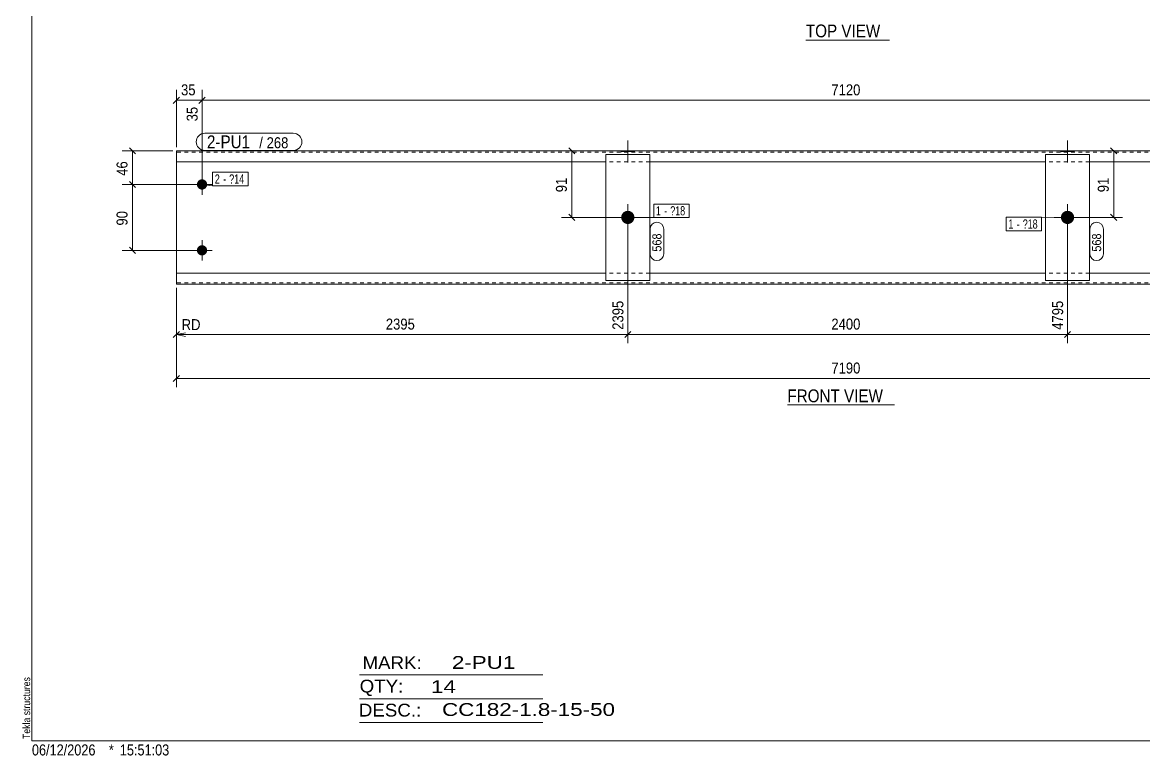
# Model space of a CAD drawing. Header units: millimetres. Extents: x 2 to 579, y 1 to 405.
# Drawn here: x 2.4 to 308.6, y 1 to 201.3 of the extents above; entities that cross this region are included whole.
import ezdxf

# ---------------------------------------------------------------- set-up
doc = ezdxf.new("R2010")
doc.units = ezdxf.units.MM
doc.linetypes.add('XKITLINE00', pattern=[0])
doc.linetypes.add('XKITLINE01', pattern=[4, 1, -1, 1, -1])
for name, color, linetype, lineweight in [('Bolt', 3, 'Continuous', 0), ('BoltMark', 7, 'Continuous', 0), ('Dimensions', 7, 'Continuous', 0), ('DrawingSheet', 5, 'Continuous', 0), ('OtherObjectType', 7, 'Continuous', 0), ('Part', 2, 'Continuous', 0), ('PartMark', 7, 'Continuous', 0)]:
    doc.layers.add(name, color=color, linetype=linetype, lineweight=lineweight)
doc.styles.add('ARIAL', font='ARIAL.TTF')
doc.styles.add('ARIAL_NARROW', font='ARIALN.TTF')

# ---------------------------------------------------------------- blocks, each defined once
blk = doc.blocks.new('*A1')
at = {"layer": 'Bolt'}
blk.add_hatch(color=3, dxfattribs=at).paths.add_polyline_path([(286.04, 165.84), (286.04, 166.2), (289.64, 166.2), (289.64, 165.84)], flags=17)
at = {"layer": 'Bolt', "color": 3, "linetype": 'XKITLINE00', "lineweight": 0}
for p, q in [((287.84, 169.02), (287.84, 163.02)), ((286.04, 166.2), (286.04, 165.84)), ((289.64, 166.2), (289.64, 165.84))]:
    blk.add_line(p, q, dxfattribs=at)
blk = doc.blocks.new('*A2')
at = {"layer": 'Bolt'}
blk.add_hatch(color=3, dxfattribs=at).paths.add_polyline_path([(165.94, 165.84), (165.94, 166.2), (169.54, 166.2), (169.54, 165.84)], flags=17)
at = {"layer": 'Bolt', "color": 3, "linetype": 'XKITLINE00', "lineweight": 0}
for p, q in [((167.74, 169.02), (167.74, 163.02)), ((165.94, 166.2), (165.94, 165.84)), ((169.54, 166.2), (169.54, 165.84))]:
    blk.add_line(p, q, dxfattribs=at)
blk = doc.blocks.new('*A3')
at = {"layer": 'Bolt'}
for points in [[(51.48, 158.4), (51.52, 158.4), (51.55, 158.4), (51.59, 158.39), (51.62, 158.39), (51.66, 158.38), (51.69, 158.38), (51.72, 158.37), (51.76, 158.37), (51.79, 158.36), (51.82, 158.35), (51.86, 158.34), (51.89, 158.33), (51.92, 158.32), (51.95, 158.31), (51.99, 158.29), (52.02, 158.28), (52.05, 158.27), (52.08, 158.25), (52.11, 158.23), (52.14, 158.22), (52.17, 158.2), (52.2, 158.18), (52.23, 158.16), (52.26, 158.14), (52.28, 158.12), (52.31, 158.1), (52.34, 158.08), (52.36, 158.06), (52.39, 158.04), (52.42, 158.01), (52.44, 157.99), (52.46, 157.97), (52.49, 157.94), (52.51, 157.91), (52.53, 157.89), (52.55, 157.86), (52.57, 157.83), (52.59, 157.81), (52.61, 157.78), (52.63, 157.75), (52.65, 157.72), (52.67, 157.69), (52.68, 157.66), (52.7, 157.63), (52.72, 157.6), (52.73, 157.57), (52.74, 157.54), (52.76, 157.5), (52.77, 157.47), (52.78, 157.44), (52.79, 157.41), (52.8, 157.37), (52.81, 157.34), (52.82, 157.31), (52.82, 157.27), (52.83, 157.24), (52.83, 157.21), (52.84, 157.17), (52.84, 157.14), (52.85, 157.1), (52.85, 157.07), (52.85, 157.03), (52.85, 157), (52.85, 156.97), (52.85, 156.93), (52.85, 156.9), (52.84, 156.86), (52.84, 156.83), (52.83, 156.79), (52.83, 156.76), (52.82, 156.73), (52.82, 156.69), (52.81, 156.66), (52.8, 156.63), (52.79, 156.59), (52.78, 156.56), (52.77, 156.53), (52.76, 156.5), (52.74, 156.46), (52.73, 156.43), (52.72, 156.4), (52.7, 156.37), (52.68, 156.34), (52.67, 156.31), (52.65, 156.28), (52.63, 156.25), (52.61, 156.22), (52.59, 156.19), (52.57, 156.17), (52.55, 156.14), (52.53, 156.11), (52.51, 156.09), (52.49, 156.06), (52.46, 156.03), (52.44, 156.01), (52.42, 155.99), (52.39, 155.96), (52.36, 155.94), (52.34, 155.92), (52.31, 155.9), (52.28, 155.88), (52.26, 155.86), (52.23, 155.84), (52.2, 155.82), (52.17, 155.8), (52.14, 155.78), (52.11, 155.77), (52.08, 155.75), (52.05, 155.73), (52.02, 155.72), (51.99, 155.71), (51.95, 155.69), (51.92, 155.68), (51.89, 155.67), (51.86, 155.66), (51.82, 155.65), (51.79, 155.64), (51.76, 155.63), (51.72, 155.63), (51.69, 155.62), (51.66, 155.62), (51.62, 155.61), (51.59, 155.61), (51.55, 155.6), (51.52, 155.6), (51.48, 155.6), (51.45, 155.6), (51.42, 155.6), (51.38, 155.6), (51.35, 155.6), (51.31, 155.61), (51.28, 155.61), (51.24, 155.62), (51.21, 155.62), (51.18, 155.63), (51.14, 155.63), (51.11, 155.64), (51.08, 155.65), (51.04, 155.66), (51.01, 155.67), (50.98, 155.68), (50.95, 155.69), (50.91, 155.71), (50.88, 155.72), (50.85, 155.73), (50.82, 155.75), (50.79, 155.77), (50.76, 155.78), (50.73, 155.8), (50.7, 155.82), (50.67, 155.84), (50.64, 155.86), (50.62, 155.88), (50.59, 155.9), (50.56, 155.92), (50.54, 155.94), (50.51, 155.96), (50.48, 155.99), (50.46, 156.01), (50.44, 156.03), (50.41, 156.06), (50.39, 156.09), (50.37, 156.11), (50.35, 156.14), (50.33, 156.17), (50.31, 156.19), (50.29, 156.22), (50.27, 156.25), (50.25, 156.28), (50.23, 156.31), (50.22, 156.34), (50.2, 156.37), (50.18, 156.4), (50.17, 156.43), (50.16, 156.46), (50.14, 156.5), (50.13, 156.53), (50.12, 156.56), (50.11, 156.59), (50.1, 156.63), (50.09, 156.66), (50.08, 156.69), (50.08, 156.73), (50.07, 156.76), (50.07, 156.79), (50.06, 156.83), (50.06, 156.86), (50.05, 156.9), (50.05, 156.93), (50.05, 156.97), (50.05, 157), (50.05, 157.03), (50.05, 157.07), (50.05, 157.1), (50.06, 157.14), (50.06, 157.17), (50.07, 157.21), (50.07, 157.24), (50.08, 157.27), (50.08, 157.31), (50.09, 157.34), (50.1, 157.37), (50.11, 157.41), (50.12, 157.44), (50.13, 157.47), (50.14, 157.5), (50.16, 157.54), (50.17, 157.57), (50.18, 157.6), (50.2, 157.63), (50.22, 157.66), (50.23, 157.69), (50.25, 157.72), (50.27, 157.75), (50.29, 157.78), (50.31, 157.81), (50.33, 157.83), (50.35, 157.86), (50.37, 157.89), (50.39, 157.91), (50.41, 157.94), (50.44, 157.97), (50.46, 157.99), (50.48, 158.01), (50.51, 158.04), (50.54, 158.06), (50.56, 158.08), (50.59, 158.1), (50.62, 158.12), (50.64, 158.14), (50.67, 158.16), (50.7, 158.18), (50.73, 158.2), (50.76, 158.22), (50.79, 158.23), (50.82, 158.25), (50.85, 158.27), (50.88, 158.28), (50.91, 158.29), (50.95, 158.31), (50.98, 158.32), (51.01, 158.33), (51.04, 158.34), (51.08, 158.35), (51.11, 158.36), (51.14, 158.37), (51.18, 158.37), (51.21, 158.38), (51.24, 158.38), (51.28, 158.39), (51.31, 158.39), (51.35, 158.4), (51.38, 158.4), (51.42, 158.4), (51.45, 158.4)], [(51.48, 140.4), (51.52, 140.4), (51.55, 140.4), (51.59, 140.39), (51.62, 140.39), (51.66, 140.38), (51.69, 140.38), (51.72, 140.37), (51.76, 140.37), (51.79, 140.36), (51.82, 140.35), (51.86, 140.34), (51.89, 140.33), (51.92, 140.32), (51.95, 140.31), (51.99, 140.29), (52.02, 140.28), (52.05, 140.27), (52.08, 140.25), (52.11, 140.23), (52.14, 140.22), (52.17, 140.2), (52.2, 140.18), (52.23, 140.16), (52.26, 140.14), (52.28, 140.12), (52.31, 140.1), (52.34, 140.08), (52.36, 140.06), (52.39, 140.04), (52.42, 140.01), (52.44, 139.99), (52.46, 139.97), (52.49, 139.94), (52.51, 139.91), (52.53, 139.89), (52.55, 139.86), (52.57, 139.83), (52.59, 139.81), (52.61, 139.78), (52.63, 139.75), (52.65, 139.72), (52.67, 139.69), (52.68, 139.66), (52.7, 139.63), (52.72, 139.6), (52.73, 139.57), (52.74, 139.54), (52.76, 139.5), (52.77, 139.47), (52.78, 139.44), (52.79, 139.41), (52.8, 139.37), (52.81, 139.34), (52.82, 139.31), (52.82, 139.27), (52.83, 139.24), (52.83, 139.21), (52.84, 139.17), (52.84, 139.14), (52.85, 139.1), (52.85, 139.07), (52.85, 139.03), (52.85, 139), (52.85, 138.97), (52.85, 138.93), (52.85, 138.9), (52.84, 138.86), (52.84, 138.83), (52.83, 138.79), (52.83, 138.76), (52.82, 138.73), (52.82, 138.69), (52.81, 138.66), (52.8, 138.63), (52.79, 138.59), (52.78, 138.56), (52.77, 138.53), (52.76, 138.5), (52.74, 138.46), (52.73, 138.43), (52.72, 138.4), (52.7, 138.37), (52.68, 138.34), (52.67, 138.31), (52.65, 138.28), (52.63, 138.25), (52.61, 138.22), (52.59, 138.19), (52.57, 138.17), (52.55, 138.14), (52.53, 138.11), (52.51, 138.09), (52.49, 138.06), (52.46, 138.03), (52.44, 138.01), (52.42, 137.99), (52.39, 137.96), (52.36, 137.94), (52.34, 137.92), (52.31, 137.9), (52.28, 137.88), (52.26, 137.86), (52.23, 137.84), (52.2, 137.82), (52.17, 137.8), (52.14, 137.78), (52.11, 137.77), (52.08, 137.75), (52.05, 137.73), (52.02, 137.72), (51.99, 137.71), (51.95, 137.69), (51.92, 137.68), (51.89, 137.67), (51.86, 137.66), (51.82, 137.65), (51.79, 137.64), (51.76, 137.63), (51.72, 137.63), (51.69, 137.62), (51.66, 137.62), (51.62, 137.61), (51.59, 137.61), (51.55, 137.6), (51.52, 137.6), (51.48, 137.6), (51.45, 137.6), (51.42, 137.6), (51.38, 137.6), (51.35, 137.6), (51.31, 137.61), (51.28, 137.61), (51.24, 137.62), (51.21, 137.62), (51.18, 137.63), (51.14, 137.63), (51.11, 137.64), (51.08, 137.65), (51.04, 137.66), (51.01, 137.67), (50.98, 137.68), (50.95, 137.69), (50.91, 137.71), (50.88, 137.72), (50.85, 137.73), (50.82, 137.75), (50.79, 137.77), (50.76, 137.78), (50.73, 137.8), (50.7, 137.82), (50.67, 137.84), (50.64, 137.86), (50.62, 137.88), (50.59, 137.9), (50.56, 137.92), (50.54, 137.94), (50.51, 137.96), (50.48, 137.99), (50.46, 138.01), (50.44, 138.03), (50.41, 138.06), (50.39, 138.09), (50.37, 138.11), (50.35, 138.14), (50.33, 138.17), (50.31, 138.19), (50.29, 138.22), (50.27, 138.25), (50.25, 138.28), (50.23, 138.31), (50.22, 138.34), (50.2, 138.37), (50.18, 138.4), (50.17, 138.43), (50.16, 138.46), (50.14, 138.5), (50.13, 138.53), (50.12, 138.56), (50.11, 138.59), (50.1, 138.63), (50.09, 138.66), (50.08, 138.69), (50.08, 138.73), (50.07, 138.76), (50.07, 138.79), (50.06, 138.83), (50.06, 138.86), (50.05, 138.9), (50.05, 138.93), (50.05, 138.97), (50.05, 139), (50.05, 139.03), (50.05, 139.07), (50.05, 139.1), (50.06, 139.14), (50.06, 139.17), (50.07, 139.21), (50.07, 139.24), (50.08, 139.27), (50.08, 139.31), (50.09, 139.34), (50.1, 139.37), (50.11, 139.41), (50.12, 139.44), (50.13, 139.47), (50.14, 139.5), (50.16, 139.54), (50.17, 139.57), (50.18, 139.6), (50.2, 139.63), (50.22, 139.66), (50.23, 139.69), (50.25, 139.72), (50.27, 139.75), (50.29, 139.78), (50.31, 139.81), (50.33, 139.83), (50.35, 139.86), (50.37, 139.89), (50.39, 139.91), (50.41, 139.94), (50.44, 139.97), (50.46, 139.99), (50.48, 140.01), (50.51, 140.04), (50.54, 140.06), (50.56, 140.08), (50.59, 140.1), (50.62, 140.12), (50.64, 140.14), (50.67, 140.16), (50.7, 140.18), (50.73, 140.2), (50.76, 140.22), (50.79, 140.23), (50.82, 140.25), (50.85, 140.27), (50.88, 140.28), (50.91, 140.29), (50.95, 140.31), (50.98, 140.32), (51.01, 140.33), (51.04, 140.34), (51.08, 140.35), (51.11, 140.36), (51.14, 140.37), (51.18, 140.37), (51.21, 140.38), (51.24, 140.38), (51.28, 140.39), (51.31, 140.39), (51.35, 140.4), (51.38, 140.4), (51.42, 140.4), (51.45, 140.4)]]:
    blk.add_hatch(color=3, dxfattribs=at).paths.add_polyline_path(points, flags=17)
at = {"layer": 'Bolt', "color": 3, "linetype": 'XKITLINE00', "lineweight": 0}
for p, q in [((51.45, 154.2), (51.45, 159.8)), ((54.25, 157), (48.65, 157)), ((51.45, 136.2), (51.45, 141.8)), ((54.25, 139), (48.65, 139))]:
    blk.add_line(p, q, dxfattribs=at)
blk = doc.blocks.new('*A5')
at = {"layer": 'Bolt'}
blk.add_hatch(color=3, dxfattribs=at).paths.add_polyline_path([(289.64, 147.96), (289.64, 147.91), (289.64, 147.87), (289.64, 147.82), (289.63, 147.78), (289.62, 147.74), (289.62, 147.69), (289.61, 147.65), (289.6, 147.61), (289.59, 147.56), (289.58, 147.52), (289.57, 147.48), (289.55, 147.44), (289.54, 147.39), (289.52, 147.35), (289.51, 147.31), (289.49, 147.27), (289.47, 147.23), (289.45, 147.19), (289.43, 147.15), (289.41, 147.11), (289.39, 147.07), (289.36, 147.04), (289.34, 147), (289.32, 146.96), (289.29, 146.93), (289.26, 146.89), (289.24, 146.86), (289.21, 146.82), (289.18, 146.79), (289.15, 146.76), (289.12, 146.73), (289.09, 146.7), (289.05, 146.67), (289.02, 146.64), (288.99, 146.61), (288.95, 146.58), (288.92, 146.55), (288.88, 146.53), (288.84, 146.5), (288.81, 146.48), (288.77, 146.46), (288.73, 146.43), (288.69, 146.41), (288.65, 146.39), (288.61, 146.37), (288.57, 146.35), (288.53, 146.34), (288.49, 146.32), (288.45, 146.31), (288.41, 146.29), (288.37, 146.28), (288.32, 146.27), (288.28, 146.25), (288.24, 146.24), (288.2, 146.23), (288.15, 146.23), (288.11, 146.22), (288.06, 146.21), (288.02, 146.21), (287.98, 146.2), (287.93, 146.2), (287.89, 146.2), (287.84, 146.2), (287.8, 146.2), (287.76, 146.2), (287.71, 146.2), (287.67, 146.21), (287.62, 146.21), (287.58, 146.22), (287.54, 146.23), (287.49, 146.23), (287.45, 146.24), (287.41, 146.25), (287.36, 146.27), (287.32, 146.28), (287.28, 146.29), (287.24, 146.31), (287.2, 146.32), (287.16, 146.34), (287.11, 146.35), (287.07, 146.37), (287.03, 146.39), (287, 146.41), (286.96, 146.43), (286.92, 146.46), (286.88, 146.48), (286.84, 146.5), (286.81, 146.53), (286.77, 146.55), (286.74, 146.58), (286.7, 146.61), (286.67, 146.64), (286.64, 146.67), (286.6, 146.7), (286.57, 146.73), (286.54, 146.76), (286.51, 146.79), (286.48, 146.82), (286.45, 146.86), (286.42, 146.89), (286.4, 146.93), (286.37, 146.96), (286.35, 147), (286.32, 147.04), (286.3, 147.07), (286.28, 147.11), (286.26, 147.15), (286.24, 147.19), (286.22, 147.23), (286.2, 147.27), (286.18, 147.31), (286.16, 147.35), (286.15, 147.39), (286.13, 147.44), (286.12, 147.48), (286.11, 147.52), (286.1, 147.56), (286.09, 147.61), (286.08, 147.65), (286.07, 147.69), (286.06, 147.74), (286.06, 147.78), (286.05, 147.82), (286.05, 147.87), (286.05, 147.91), (286.04, 147.96), (286.04, 148), (286.04, 148.04), (286.05, 148.09), (286.05, 148.13), (286.05, 148.18), (286.06, 148.22), (286.06, 148.26), (286.07, 148.31), (286.08, 148.35), (286.09, 148.39), (286.1, 148.44), (286.11, 148.48), (286.12, 148.52), (286.13, 148.56), (286.15, 148.61), (286.16, 148.65), (286.18, 148.69), (286.2, 148.73), (286.22, 148.77), (286.24, 148.81), (286.26, 148.85), (286.28, 148.89), (286.3, 148.93), (286.32, 148.96), (286.35, 149), (286.37, 149.04), (286.4, 149.07), (286.42, 149.11), (286.45, 149.14), (286.48, 149.18), (286.51, 149.21), (286.54, 149.24), (286.57, 149.27), (286.6, 149.3), (286.64, 149.33), (286.67, 149.36), (286.7, 149.39), (286.74, 149.42), (286.77, 149.45), (286.81, 149.47), (286.84, 149.5), (286.88, 149.52), (286.92, 149.54), (286.96, 149.57), (287, 149.59), (287.03, 149.61), (287.07, 149.63), (287.11, 149.65), (287.16, 149.66), (287.2, 149.68), (287.24, 149.69), (287.28, 149.71), (287.32, 149.72), (287.36, 149.73), (287.41, 149.75), (287.45, 149.76), (287.49, 149.77), (287.54, 149.77), (287.58, 149.78), (287.62, 149.79), (287.67, 149.79), (287.71, 149.8), (287.76, 149.8), (287.8, 149.8), (287.84, 149.8), (287.89, 149.8), (287.93, 149.8), (287.98, 149.8), (288.02, 149.79), (288.06, 149.79), (288.11, 149.78), (288.15, 149.77), (288.2, 149.77), (288.24, 149.76), (288.28, 149.75), (288.32, 149.73), (288.37, 149.72), (288.41, 149.71), (288.45, 149.69), (288.49, 149.68), (288.53, 149.66), (288.57, 149.65), (288.61, 149.63), (288.65, 149.61), (288.69, 149.59), (288.73, 149.57), (288.77, 149.54), (288.81, 149.52), (288.84, 149.5), (288.88, 149.47), (288.92, 149.45), (288.95, 149.42), (288.99, 149.39), (289.02, 149.36), (289.05, 149.33), (289.09, 149.3), (289.12, 149.27), (289.15, 149.24), (289.18, 149.21), (289.21, 149.18), (289.24, 149.14), (289.26, 149.11), (289.29, 149.07), (289.32, 149.04), (289.34, 149), (289.36, 148.96), (289.39, 148.93), (289.41, 148.89), (289.43, 148.85), (289.45, 148.81), (289.47, 148.77), (289.49, 148.73), (289.51, 148.69), (289.52, 148.65), (289.54, 148.61), (289.55, 148.56), (289.57, 148.52), (289.58, 148.48), (289.59, 148.44), (289.6, 148.39), (289.61, 148.35), (289.62, 148.31), (289.62, 148.26), (289.63, 148.22), (289.64, 148.18), (289.64, 148.13), (289.64, 148.09), (289.64, 148.04), (289.64, 148)], flags=17)
at = {"layer": 'Bolt', "color": 3, "linetype": 'XKITLINE00', "lineweight": 0}
for p, q in [((287.84, 151.6), (287.84, 144.4)), ((291.44, 148), (284.24, 148))]:
    blk.add_line(p, q, dxfattribs=at)
blk = doc.blocks.new('*A6')
at = {"layer": 'Bolt'}
blk.add_hatch(color=3, dxfattribs=at).paths.add_polyline_path([(169.54, 147.96), (169.54, 147.91), (169.54, 147.87), (169.54, 147.82), (169.53, 147.78), (169.52, 147.74), (169.52, 147.69), (169.51, 147.65), (169.5, 147.61), (169.49, 147.56), (169.48, 147.52), (169.47, 147.48), (169.45, 147.44), (169.44, 147.39), (169.42, 147.35), (169.41, 147.31), (169.39, 147.27), (169.37, 147.23), (169.35, 147.19), (169.33, 147.15), (169.31, 147.11), (169.29, 147.07), (169.26, 147.04), (169.24, 147), (169.22, 146.96), (169.19, 146.93), (169.16, 146.89), (169.14, 146.86), (169.11, 146.82), (169.08, 146.79), (169.05, 146.76), (169.02, 146.73), (168.99, 146.7), (168.95, 146.67), (168.92, 146.64), (168.89, 146.61), (168.85, 146.58), (168.82, 146.55), (168.78, 146.53), (168.74, 146.5), (168.71, 146.48), (168.67, 146.46), (168.63, 146.43), (168.59, 146.41), (168.55, 146.39), (168.51, 146.37), (168.47, 146.35), (168.43, 146.34), (168.39, 146.32), (168.35, 146.31), (168.31, 146.29), (168.27, 146.28), (168.22, 146.27), (168.18, 146.25), (168.14, 146.24), (168.1, 146.23), (168.05, 146.23), (168.01, 146.22), (167.96, 146.21), (167.92, 146.21), (167.88, 146.2), (167.83, 146.2), (167.79, 146.2), (167.74, 146.2), (167.7, 146.2), (167.66, 146.2), (167.61, 146.2), (167.57, 146.21), (167.52, 146.21), (167.48, 146.22), (167.44, 146.23), (167.39, 146.23), (167.35, 146.24), (167.31, 146.25), (167.26, 146.27), (167.22, 146.28), (167.18, 146.29), (167.14, 146.31), (167.1, 146.32), (167.06, 146.34), (167.01, 146.35), (166.97, 146.37), (166.93, 146.39), (166.9, 146.41), (166.86, 146.43), (166.82, 146.46), (166.78, 146.48), (166.74, 146.5), (166.71, 146.53), (166.67, 146.55), (166.64, 146.58), (166.6, 146.61), (166.57, 146.64), (166.54, 146.67), (166.5, 146.7), (166.47, 146.73), (166.44, 146.76), (166.41, 146.79), (166.38, 146.82), (166.35, 146.86), (166.32, 146.89), (166.3, 146.93), (166.27, 146.96), (166.25, 147), (166.22, 147.04), (166.2, 147.07), (166.18, 147.11), (166.16, 147.15), (166.14, 147.19), (166.12, 147.23), (166.1, 147.27), (166.08, 147.31), (166.06, 147.35), (166.05, 147.39), (166.03, 147.44), (166.02, 147.48), (166.01, 147.52), (166, 147.56), (165.99, 147.61), (165.98, 147.65), (165.97, 147.69), (165.96, 147.74), (165.96, 147.78), (165.95, 147.82), (165.95, 147.87), (165.95, 147.91), (165.94, 147.96), (165.94, 148), (165.94, 148.04), (165.95, 148.09), (165.95, 148.13), (165.95, 148.18), (165.96, 148.22), (165.96, 148.26), (165.97, 148.31), (165.98, 148.35), (165.99, 148.39), (166, 148.44), (166.01, 148.48), (166.02, 148.52), (166.03, 148.56), (166.05, 148.61), (166.06, 148.65), (166.08, 148.69), (166.1, 148.73), (166.12, 148.77), (166.14, 148.81), (166.16, 148.85), (166.18, 148.89), (166.2, 148.93), (166.22, 148.96), (166.25, 149), (166.27, 149.04), (166.3, 149.07), (166.32, 149.11), (166.35, 149.14), (166.38, 149.18), (166.41, 149.21), (166.44, 149.24), (166.47, 149.27), (166.5, 149.3), (166.54, 149.33), (166.57, 149.36), (166.6, 149.39), (166.64, 149.42), (166.67, 149.45), (166.71, 149.47), (166.74, 149.5), (166.78, 149.52), (166.82, 149.54), (166.86, 149.57), (166.9, 149.59), (166.93, 149.61), (166.97, 149.63), (167.01, 149.65), (167.06, 149.66), (167.1, 149.68), (167.14, 149.69), (167.18, 149.71), (167.22, 149.72), (167.26, 149.73), (167.31, 149.75), (167.35, 149.76), (167.39, 149.77), (167.44, 149.77), (167.48, 149.78), (167.52, 149.79), (167.57, 149.79), (167.61, 149.8), (167.66, 149.8), (167.7, 149.8), (167.74, 149.8), (167.79, 149.8), (167.83, 149.8), (167.88, 149.8), (167.92, 149.79), (167.96, 149.79), (168.01, 149.78), (168.05, 149.77), (168.1, 149.77), (168.14, 149.76), (168.18, 149.75), (168.22, 149.73), (168.27, 149.72), (168.31, 149.71), (168.35, 149.69), (168.39, 149.68), (168.43, 149.66), (168.47, 149.65), (168.51, 149.63), (168.55, 149.61), (168.59, 149.59), (168.63, 149.57), (168.67, 149.54), (168.71, 149.52), (168.74, 149.5), (168.78, 149.47), (168.82, 149.45), (168.85, 149.42), (168.89, 149.39), (168.92, 149.36), (168.95, 149.33), (168.99, 149.3), (169.02, 149.27), (169.05, 149.24), (169.08, 149.21), (169.11, 149.18), (169.14, 149.14), (169.16, 149.11), (169.19, 149.07), (169.22, 149.04), (169.24, 149), (169.26, 148.96), (169.29, 148.93), (169.31, 148.89), (169.33, 148.85), (169.35, 148.81), (169.37, 148.77), (169.39, 148.73), (169.41, 148.69), (169.42, 148.65), (169.44, 148.61), (169.45, 148.56), (169.47, 148.52), (169.48, 148.48), (169.49, 148.44), (169.5, 148.39), (169.51, 148.35), (169.52, 148.31), (169.52, 148.26), (169.53, 148.22), (169.54, 148.18), (169.54, 148.13), (169.54, 148.09), (169.54, 148.04), (169.54, 148)], flags=17)
at = {"layer": 'Bolt', "color": 3, "linetype": 'XKITLINE00', "lineweight": 0}
for p, q in [((167.74, 151.6), (167.74, 144.4)), ((171.34, 148), (164.14, 148))]:
    blk.add_line(p, q, dxfattribs=at)
blk = doc.blocks.new('*A7')
at = {"layer": 'Part', "color": 2, "linetype": 'XKITLINE00', "lineweight": 0}
for p, q in [((44.45, 129.8), (44.45, 166.2)), ((107.64, 166.2), (44.45, 166.2)), ((227.74, 166.2), (107.74, 166.2)), ((347.84, 166.2), (227.84, 166.2)), ((107.64, 163.2), (44.45, 163.2)), ((161.74, 163.2), (107.74, 163.2)), ((227.74, 163.2), (173.74, 163.2)), ((281.84, 163.2), (227.84, 163.2)), ((347.84, 163.2), (293.84, 163.2)), ((107.64, 132.8), (44.45, 132.8)), ((161.74, 132.8), (107.74, 132.8)), ((227.74, 132.8), (173.74, 132.8)), ((281.84, 132.8), (227.84, 132.8)), ((347.84, 132.8), (293.84, 132.8)), ((107.64, 129.8), (44.45, 129.8)), ((227.74, 129.8), (107.74, 129.8)), ((347.84, 129.8), (227.84, 129.8))]:
    blk.add_line(p, q, dxfattribs=at)
at = {"layer": 'Part', "color": 7, "linetype": 'XKITLINE01', "lineweight": 0}
for p, q in [((107.64, 165.84), (44.45, 165.84)), ((227.74, 165.84), (107.74, 165.84)), ((347.84, 165.84), (227.84, 165.84)), ((173.74, 163.2), (161.74, 163.2)), ((293.84, 163.2), (281.84, 163.2)), ((173.74, 132.8), (161.74, 132.8)), ((293.84, 132.8), (281.84, 132.8)), ((107.64, 130.16), (44.45, 130.16)), ((227.74, 130.16), (107.74, 130.16)), ((347.84, 130.16), (227.84, 130.16))]:
    blk.add_line(p, q, dxfattribs=at)
blk = doc.blocks.new('*A8')
at = {"layer": 'Part', "color": 2, "linetype": 'XKITLINE00', "lineweight": 0}
for p, q in [((281.84, 130.8), (281.84, 165.2)), ((293.84, 165.2), (281.84, 165.2)), ((293.84, 165.2), (293.84, 130.8)), ((293.84, 130.8), (281.84, 130.8))]:
    blk.add_line(p, q, dxfattribs=at)
blk = doc.blocks.new('*A9')
at = {"layer": 'Part', "color": 2, "linetype": 'XKITLINE00', "lineweight": 0}
for p, q in [((161.74, 130.8), (161.74, 165.2)), ((173.74, 165.2), (161.74, 165.2)), ((173.74, 165.2), (173.74, 130.8)), ((173.74, 130.8), (161.74, 130.8))]:
    blk.add_line(p, q, dxfattribs=at)
blk = doc.blocks.new('*A19')
at = {"layer": 'DrawingSheet', "color": 5, "linetype": 'XKITLINE00', "lineweight": 0}
for p, q in [((5, 405), (5, 5)), ((5, 5), (579, 5))]:
    blk.add_line(p, q, dxfattribs=at)
at = {"layer": 'DrawingSheet', "color": 5, "style": 'ARIAL', "width": 0.85}
blk.add_text('Tekla structures', height=2, rotation=90, dxfattribs=at).set_placement((4.5, 5.5))
blk = doc.blocks.new('*A23')
at = {"layer": 'OtherObjectType', "color": 6, "linetype": 'XKITLINE00', "lineweight": 0}
for p, q in [((94.5, 23), (144.5, 23)), ((94.5, 16.5), (144.5, 16.5)), ((94.5, 10), (144.5, 10))]:
    blk.add_line(p, q, dxfattribs=at)
at = {"layer": 'OtherObjectType', "color": 6, "style": 'ARIAL_NARROW'}
for s, width, p in [('MARK:', 1.275, (95.27, 24.58)), ('2-PU1', 1.525501, (119.69, 24.65)), ('QTY:', 1.275, (94.5, 18.19)), ('14', 1.525501, (113.99, 18.05)), ('CC182-1.8-15-50', 1.525501, (117, 11.79)), ('DESC.:', 1.275, (94.29, 11.63))]:
    blk.add_text(s, height=3.5, dxfattribs=dict(at, width=width)).set_placement(p)
blk = doc.blocks.new('*A26')
at = {"layer": 'OtherObjectType', "color": 7, "style": 'ARIAL_NARROW', "width": 1.008832}
for s, p in [('06/12/2026', (4.99, 1)), ('*', (26, 1)), ('15:51:03', (29, 1))]:
    blk.add_text(s, height=3, dxfattribs=at).set_placement(p)
blk = doc.blocks.new('*A27')
at = {"layer": 'Dimensions', "color": 7, "linetype": 'XKITLINE00', "lineweight": 0}
for p, q in [((44.45, 128.8), (44.45, 101.6)), ((45.3, 104.85), (43.6, 103.15)), ((44.45, 104), (411.14, 104))]:
    blk.add_line(p, q, dxfattribs=at)
at = {"layer": 'Dimensions', "color": 3}
blk.add_point((44.45, 104), dxfattribs=at)
at = {"layer": 'Dimensions', "color": 3, "style": 'ARIAL', "width": 0.85}
blk.add_text('7190', height=3, dxfattribs=at).set_placement((223.34, 105.35))
blk = doc.blocks.new('*A28')
at = {"layer": 'Dimensions', "color": 7, "linetype": 'XKITLINE00', "lineweight": 0}
for p, q in [((45.3, 180.85), (43.6, 179.15)), ((44.45, 167.2), (44.45, 182.85)), ((52.3, 180.85), (50.6, 179.15)), ((51.45, 158), (51.45, 182.85)), ((44.45, 180), (51.45, 180))]:
    blk.add_line(p, q, dxfattribs=at)
at = {"layer": 'Dimensions', "color": 3}
for p in [(44.45, 180), (51.45, 180)]:
    blk.add_point(p, dxfattribs=at)
at = {"layer": 'Dimensions', "color": 3, "style": 'ARIAL', "width": 0.85}
blk.add_text('35', height=3, dxfattribs=at).set_placement((45.72, 181.35))
blk.add_text('35', height=3, rotation=90.0002, dxfattribs=at).set_placement((50.25, 174.25))
blk = doc.blocks.new('*A29')
at = {"layer": 'Dimensions', "color": 7, "linetype": 'XKITLINE00', "lineweight": 0}
for p, q in [((52.3, 180.85), (50.6, 179.15)), ((51.45, 158), (51.45, 182.85)), ((51.45, 180), (404.14, 180))]:
    blk.add_line(p, q, dxfattribs=at)
at = {"layer": 'Dimensions', "color": 3}
blk.add_point((51.45, 180), dxfattribs=at)
at = {"layer": 'Dimensions', "color": 3, "style": 'ARIAL', "width": 0.85}
blk.add_text('7120', height=3, dxfattribs=at).set_placement((223.34, 181.35))
blk = doc.blocks.new('*A31')
at = {"layer": 'Dimensions', "color": 7, "linetype": 'XKITLINE00', "lineweight": 0}
for p, q in [((167.74, 147), (167.74, 113.6)), ((44.45, 128.8), (44.45, 113.6)), ((44.45, 128.8), (44.45, 113.6)), ((45.3, 116.85), (43.6, 115.15)), ((46.95, 116.5), (44.45, 116)), ((168.59, 116.85), (166.9, 115.15)), ((44.45, 116), (167.74, 116)), ((46.95, 115.5), (44.45, 116)), ((51.67, 116), (44.45, 116))]:
    blk.add_line(p, q, dxfattribs=at)
at = {"layer": 'Dimensions', "color": 3}
for p in [(44.45, 116), (167.74, 116)]:
    blk.add_point(p, dxfattribs=at)
at = {"layer": 'Dimensions', "color": 7}
blk.add_point((44.45, 116), dxfattribs=at)
at = {"layer": 'Dimensions', "color": 3, "style": 'ARIAL', "width": 0.85}
blk.add_text('2395', height=3, rotation=90.0002, dxfattribs=at).set_placement((166.54, 117.3))
for s, p in [('RD', (45.89, 117.2)), ('2395', (101.65, 117.35))]:
    blk.add_text(s, height=3, dxfattribs=at).set_placement(p)
blk = doc.blocks.new('*A32')
at = {"layer": 'Dimensions', "color": 7, "linetype": 'XKITLINE00', "lineweight": 0}
for p, q in [((167.74, 147), (167.74, 113.6)), ((287.84, 147), (287.84, 113.6)), ((168.59, 116.85), (166.9, 115.15)), ((288.69, 116.85), (287, 115.15)), ((167.74, 116), (287.84, 116))]:
    blk.add_line(p, q, dxfattribs=at)
at = {"layer": 'Dimensions', "color": 3}
for p in [(167.74, 116), (287.84, 116)]:
    blk.add_point(p, dxfattribs=at)
at = {"layer": 'Dimensions', "color": 3, "style": 'ARIAL', "width": 0.85}
blk.add_text('4795', height=3, rotation=90.0002, dxfattribs=at).set_placement((286.64, 117.3))
blk.add_text('2400', height=3, dxfattribs=at).set_placement((223.34, 117.35))
blk = doc.blocks.new('*A33')
at = {"layer": 'Dimensions', "color": 7, "linetype": 'XKITLINE00', "lineweight": 0}
for p, q in [((287.84, 147), (287.84, 113.6)), ((411.14, 128.8), (411.14, 113.6)), ((288.69, 116.85), (287, 115.15)), ((411.99, 116.85), (410.29, 115.15)), ((287.84, 116), (411.14, 116))]:
    blk.add_line(p, q, dxfattribs=at)
at = {"layer": 'Dimensions', "color": 3}
for p in [(287.84, 116), (411.14, 116)]:
    blk.add_point(p, dxfattribs=at)
at = {"layer": 'Dimensions', "color": 3, "style": 'ARIAL', "width": 0.85}
blk.add_text('7190', height=3, rotation=90.0002, dxfattribs=at).set_placement((409.94, 117.3))
blk.add_text('2395', height=3, dxfattribs=at).set_placement((345.04, 117.35))
blk = doc.blocks.new('*A34')
at = {"layer": 'Dimensions', "color": 7, "linetype": 'XKITLINE00', "lineweight": 0}
for p, q in [((166.74, 166.2), (149.6, 166.2)), ((151.6, 167.05), (153.3, 165.35)), ((152.45, 148), (152.45, 166.2)), ((166.74, 148), (149.6, 148)), ((151.6, 148.85), (153.3, 147.15))]:
    blk.add_line(p, q, dxfattribs=at)
at = {"layer": 'Dimensions', "color": 3}
for p in [(152.45, 166.2), (152.45, 148)]:
    blk.add_point(p, dxfattribs=at)
at = {"layer": 'Dimensions', "color": 3, "style": 'ARIAL', "width": 0.85}
blk.add_text('91', height=3, rotation=90.0002, dxfattribs=at).set_placement((151.1, 154.87))
blk = doc.blocks.new('*A35')
at = {"layer": 'Dimensions', "color": 7, "linetype": 'XKITLINE00', "lineweight": 0}
for p, q in [((288.84, 166.2), (302.85, 166.2)), ((299.6, 167.05), (301.3, 165.35)), ((300.45, 148), (300.45, 166.2)), ((288.84, 148), (302.85, 148)), ((299.6, 148.85), (301.3, 147.15))]:
    blk.add_line(p, q, dxfattribs=at)
at = {"layer": 'Dimensions', "color": 3}
for p in [(300.45, 166.2), (300.45, 148)]:
    blk.add_point(p, dxfattribs=at)
at = {"layer": 'Dimensions', "color": 3, "style": 'ARIAL', "width": 0.85}
blk.add_text('91', height=3, rotation=90.0002, dxfattribs=at).set_placement((299.1, 154.87))
blk = doc.blocks.new('*A36')
at = {"layer": 'Dimensions', "color": 7, "linetype": 'XKITLINE00', "lineweight": 0}
for p, q in [((50.45, 157), (29.6, 157)), ((31.6, 157.85), (33.3, 156.15)), ((32.45, 139), (32.45, 157)), ((50.45, 139), (29.6, 139)), ((31.6, 139.85), (33.3, 138.15))]:
    blk.add_line(p, q, dxfattribs=at)
at = {"layer": 'Dimensions', "color": 3}
for p in [(32.45, 157), (32.45, 139)]:
    blk.add_point(p, dxfattribs=at)
at = {"layer": 'Dimensions', "color": 3, "style": 'ARIAL', "width": 0.85}
blk.add_text('90', height=3, rotation=90.0002, dxfattribs=at).set_placement((31.1, 145.77))
blk = doc.blocks.new('*A37')
at = {"layer": 'Dimensions', "color": 7, "linetype": 'XKITLINE00', "lineweight": 0}
for p, q in [((43.45, 166.2), (29.6, 166.2)), ((31.6, 167.05), (33.3, 165.35)), ((32.45, 157), (32.45, 166.2)), ((50.45, 157), (29.6, 157)), ((31.6, 157.85), (33.3, 156.15))]:
    blk.add_line(p, q, dxfattribs=at)
at = {"layer": 'Dimensions', "color": 3}
for p in [(32.45, 166.2), (32.45, 157)]:
    blk.add_point(p, dxfattribs=at)
at = {"layer": 'Dimensions', "color": 3, "style": 'ARIAL', "width": 0.85}
blk.add_text('46', height=3, rotation=90.0002, dxfattribs=at).set_placement((31.1, 159.37))
blk = doc.blocks.new('*A40')
at = {"layer": 'BoltMark', "color": 7, "linetype": 'XKITLINE00', "lineweight": 0}
for p, q in [((174.81, 151.66), (184.5, 151.66)), ((174.81, 147.96), (174.81, 151.66)), ((184.5, 147.96), (184.5, 151.66)), ((167.74, 148), (174.81, 147.96)), ((174.81, 147.96), (184.5, 147.96))]:
    blk.add_line(p, q, dxfattribs=at)
at = {"layer": 'BoltMark', "color": 3, "style": 'ARIAL_NARROW', "width": 0.85}
for s, p in [('1', (175.41, 148.56)), ('?18', (179.34, 148.56)), ('-', (177.68, 148.56))]:
    blk.add_text(s, height=2.5, dxfattribs=at).set_placement(p)
blk = doc.blocks.new('*A41')
at = {"layer": 'BoltMark', "color": 7, "linetype": 'XKITLINE00', "lineweight": 0}
for p, q in [((271.09, 148.04), (280.78, 148.04)), ((271.09, 144.34), (271.09, 148.04)), ((280.78, 144.34), (280.78, 148.04)), ((287.84, 148), (280.78, 148.04)), ((271.09, 144.34), (280.78, 144.34))]:
    blk.add_line(p, q, dxfattribs=at)
at = {"layer": 'BoltMark', "color": 3, "style": 'ARIAL_NARROW', "width": 0.85}
for s, p in [('1', (271.69, 144.94)), ('?18', (275.62, 144.94)), ('-', (273.96, 144.94))]:
    blk.add_text(s, height=2.5, dxfattribs=at).set_placement(p)
blk = doc.blocks.new('*A43')
at = {"layer": 'BoltMark', "color": 7, "linetype": 'XKITLINE00', "lineweight": 0}
for p, q in [((54.35, 160.35), (64.04, 160.35)), ((54.35, 156.65), (54.35, 160.35)), ((64.04, 156.65), (64.04, 160.35)), ((51.45, 157), (54.35, 156.65)), ((54.35, 156.65), (64.04, 156.65))]:
    blk.add_line(p, q, dxfattribs=at)
at = {"layer": 'BoltMark', "color": 3, "style": 'ARIAL_NARROW', "width": 0.85}
for s, p in [('2', (54.95, 157.25)), ('?14', (58.88, 157.25)), ('-', (57.22, 157.25))]:
    blk.add_text(s, height=2.5, dxfattribs=at).set_placement(p)
blk = doc.blocks.new('*A44')
at = {"layer": 'PartMark', "color": 7, "linetype": 'XKITLINE00', "lineweight": 0}
for p, q in [((173.84, 138.05), (173.84, 144.81)), ((177.54, 138.05), (177.54, 144.81))]:
    blk.add_line(p, q, dxfattribs=at)
for centre, start, end in [((175.69, 144.81), 0, 180), ((175.69, 138.05), 180, 0)]:
    blk.add_arc(centre, 1.85, start, end, dxfattribs=at)
at = {"layer": 'PartMark', "color": 3, "style": 'ARIAL', "width": 0.85}
blk.add_text('568', height=2.5, rotation=90.0002, dxfattribs=at).set_placement((176.94, 138.65))
blk = doc.blocks.new('*A45')
at = {"layer": 'PartMark', "color": 7, "linetype": 'XKITLINE00', "lineweight": 0}
for p, q in [((293.94, 138.05), (293.94, 144.81)), ((297.64, 138.05), (297.64, 144.81))]:
    blk.add_line(p, q, dxfattribs=at)
for centre, start, end in [((295.79, 144.81), 0, 180), ((295.79, 138.05), 180, 0)]:
    blk.add_arc(centre, 1.85, start, end, dxfattribs=at)
at = {"layer": 'PartMark', "color": 3, "style": 'ARIAL', "width": 0.85}
blk.add_text('568', height=2.5, rotation=90.0002, dxfattribs=at).set_placement((297.04, 138.65))
blk = doc.blocks.new('*A46')
at = {"layer": 'PartMark', "color": 7, "linetype": 'XKITLINE00', "lineweight": 0}
for p, q in [((52.2, 171), (76.37, 171)), ((52.2, 166.3), (76.37, 166.3))]:
    blk.add_line(p, q, dxfattribs=at)
for centre, start, end in [((52.2, 168.65), 90, 270), ((76.37, 168.65), 270, 90)]:
    blk.add_arc(centre, 2.35, start, end, dxfattribs=at)
at = {"layer": 'PartMark', "color": 1, "style": 'ARIAL', "width": 0.85}
blk.add_text('2-PU1', height=3.5, dxfattribs=at).set_placement((52.8, 166.9))
at = {"layer": 'PartMark', "color": 3, "style": 'ARIAL', "width": 0.85}
for s, p in [('/', (67.08, 166.9)), ('268', (69.09, 166.9))]:
    blk.add_text(s, height=3, dxfattribs=at).set_placement(p)
blk = doc.blocks.new('*A47')
at = {"layer": 'OtherObjectType', "color": 7, "linetype": 'XKITLINE00', "lineweight": 0}
blk.add_line((211.33, 96.75), (240.62, 96.75), dxfattribs=at)
at = {"layer": 'OtherObjectType', "color": 7, "style": 'ARIAL', "width": 0.85}
blk.add_text('FRONT VIEW', height=3.5, dxfattribs=at).set_placement((211.33, 97.5))
blk = doc.blocks.new('*A58')
at = {"layer": 'OtherObjectType', "color": 7, "linetype": 'XKITLINE00', "lineweight": 0}
blk.add_line((216.38, 196.45), (239.2, 196.45), dxfattribs=at)
at = {"layer": 'OtherObjectType', "color": 7, "style": 'ARIAL', "width": 0.85}
blk.add_text('TOP VIEW', height=3.5, dxfattribs=at).set_placement((216.38, 197.2))

msp = doc.modelspace()

# ---------------------------------------------------------------- block references
at = {"lineweight": 0}
for name in ['*A19', '*A58', '*A28', '*A29', '*A46', '*A2', '*A1', '*A37', '*A34', '*A35', '*A9', '*A8', '*A3', '*A43', '*A36', '*A6', '*A40', '*A5', '*A31', '*A32', '*A41', '*A33', '*A44', '*A45', '*A27', '*A47', '*A23', '*A26']:
    msp.add_blockref(name, (0, 0), dxfattribs=at)
at = {"layer": 'Part', "lineweight": 0}
msp.add_blockref('*A7', (0, 0), dxfattribs=at)

doc.saveas('drawing.dxf')
